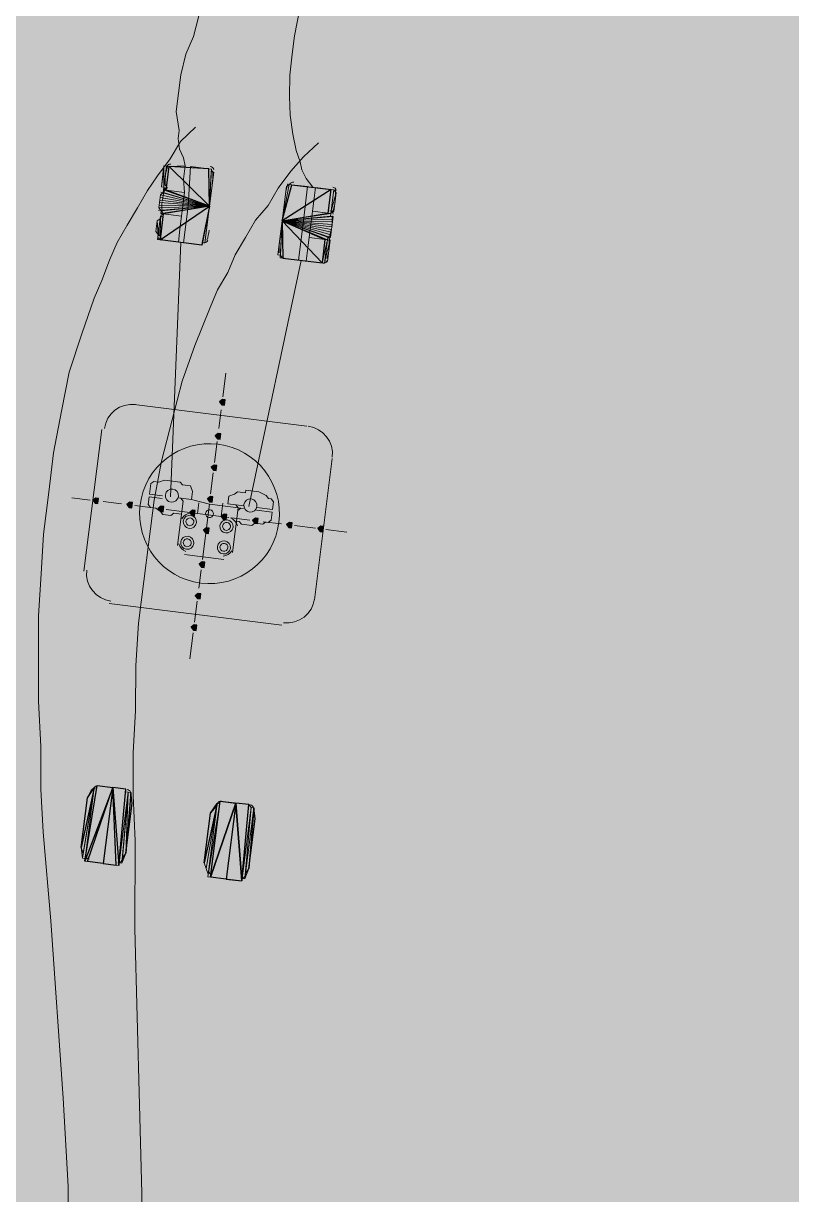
# Model space of a CAD drawing. Header units: metres. Extents: x -4 to 509425, y 7549 to 4732445.
# Drawn here: x 476033.142 to 476035.607, y 4719721.92 to 4719725.675 of the extents above; entities that cross this region are included whole.
import ezdxf

# ---------------------------------------------------------------- set-up
doc = ezdxf.new("R2010")
doc.units = ezdxf.units.M
doc.header["$LTSCALE"] = 0.01
doc.header["$MEASUREMENT"] = 0
doc.layers.get('0').update_dxf_attribs({"lineweight": 0})
doc.layers.add('_SUBESTACIÓN', color=1, linetype='Continuous')
doc.layers.add('SUBESTACION LA VID', color=253, linetype='Continuous')

# ---------------------------------------------------------------- blocks, each defined once
blk = doc.blocks.new('A$Cfff6051d')
at = {"layer": 'SUBESTACION LA VID', "transparency": 33554687}
h = blk.add_hatch(color=256, dxfattribs=at)
h.dxf.hatch_style = 2
h.paths.add_polyline_path([(476033.7879, 4719724.4596), (476033.7889, 4719724.468), (476033.7805, 4719724.4691), (476033.7711, 4719724.4617), (476033.7784, 4719724.4523), (476033.7868, 4719724.4512)])
h = blk.add_hatch(color=256, dxfattribs=at)
h.dxf.hatch_style = 2
h.paths.add_polyline_path([(476033.7742, 4719724.3504), (476033.7752, 4719724.3588), (476033.7668, 4719724.3598), (476033.7574, 4719724.3525), (476033.7647, 4719724.343), (476033.7731, 4719724.342)])
h = blk.add_hatch(color=256, dxfattribs=at)
h.dxf.hatch_style = 2
h.paths.add_polyline_path([(476033.7615, 4719724.2496), (476033.7626, 4719724.258), (476033.7542, 4719724.259), (476033.7447, 4719724.2517), (476033.7521, 4719724.2422), (476033.7605, 4719724.2412)])
h = blk.add_hatch(color=256, dxfattribs=at)
h.dxf.hatch_style = 2
h.paths.add_polyline_path([(476033.3814, 4719724.1437), (476033.3824, 4719724.1521), (476033.374, 4719724.1531), (476033.3646, 4719724.1458), (476033.3719, 4719724.1363), (476033.3803, 4719724.1353)])
h = blk.add_hatch(color=256, dxfattribs=at)
h.dxf.hatch_style = 2
h.paths.add_polyline_path([(476033.4906, 4719724.13), (476033.4916, 4719724.1384), (476033.4832, 4719724.1394), (476033.4738, 4719724.1321), (476033.4811, 4719724.1226), (476033.4895, 4719724.1216)])
h = blk.add_hatch(color=256, dxfattribs=at)
h.dxf.hatch_style = 2
h.paths.add_polyline_path([(476033.5914, 4719724.1173), (476033.5924, 4719724.1257), (476033.584, 4719724.1268), (476033.5746, 4719724.1194), (476033.5819, 4719724.11), (476033.5903, 4719724.1089)])
h = blk.add_hatch(color=256, dxfattribs=at)
h.dxf.hatch_style = 2
h.paths.add_polyline_path([(476033.7489, 4719724.1488), (476033.75, 4719724.1572), (476033.7416, 4719724.1582), (476033.7321, 4719724.1509), (476033.7394, 4719724.1414), (476033.7478, 4719724.1404)])
h = blk.add_hatch(color=256, dxfattribs=at)
h.dxf.hatch_style = 2
h.paths.add_polyline_path([(476033.6922, 4719724.1047), (476033.6932, 4719724.1131), (476033.6848, 4719724.1142), (476033.6754, 4719724.1068), (476033.6827, 4719724.0974), (476033.6911, 4719724.0963)])
h = blk.add_hatch(color=256, dxfattribs=at)
h.dxf.hatch_style = 2
h.paths.add_polyline_path([(476033.793, 4719724.0921), (476033.794, 4719724.1005), (476033.7856, 4719724.1015), (476033.7762, 4719724.0942), (476033.7835, 4719724.0847), (476033.7919, 4719724.0837)])
h = blk.add_hatch(color=256, dxfattribs=at)
h.dxf.hatch_style = 2
h.paths.add_polyline_path([(476033.8938, 4719724.0794), (476033.8948, 4719724.0878), (476033.8864, 4719724.0889), (476033.877, 4719724.0815), (476033.8843, 4719724.0721), (476033.8927, 4719724.071)])
h = blk.add_hatch(color=256, dxfattribs=at)
h.dxf.hatch_style = 2
h.paths.add_polyline_path([(476033.7363, 4719724.048), (476033.7373, 4719724.0564), (476033.7289, 4719724.0574), (476033.7195, 4719724.0501), (476033.7268, 4719724.0406), (476033.7352, 4719724.0396)])
h = blk.add_hatch(color=256, dxfattribs=at)
h.dxf.hatch_style = 2
h.paths.add_polyline_path([(476034.003, 4719724.0657), (476034.004, 4719724.0741), (476033.9956, 4719724.0752), (476033.9862, 4719724.0678), (476033.9935, 4719724.0584), (476034.0019, 4719724.0573)])
h = blk.add_hatch(color=256, dxfattribs=at)
h.dxf.hatch_style = 2
h.paths.add_polyline_path([(476034.1038, 4719724.0531), (476034.1049, 4719724.0615), (476034.0965, 4719724.0626), (476034.087, 4719724.0552), (476034.0943, 4719724.0458), (476034.1027, 4719724.0447)])
h = blk.add_hatch(color=256, dxfattribs=at)
h.dxf.hatch_style = 2
h.paths.add_polyline_path([(476033.7226, 4719723.9388), (476033.7236, 4719723.9472), (476033.7152, 4719723.9482), (476033.7058, 4719723.9409), (476033.7131, 4719723.9314), (476033.7215, 4719723.9304)])
h = blk.add_hatch(color=256, dxfattribs=at)
h.dxf.hatch_style = 2
h.paths.add_polyline_path([(476033.7099, 4719723.838), (476033.711, 4719723.8464), (476033.7026, 4719723.8474), (476033.6931, 4719723.8401), (476033.7005, 4719723.8306), (476033.7089, 4719723.8296)])
h = blk.add_hatch(color=256, dxfattribs=at)
h.dxf.hatch_style = 2
h.paths.add_polyline_path([(476033.6973, 4719723.7372), (476033.6984, 4719723.7456), (476033.69, 4719723.7466), (476033.6805, 4719723.7393), (476033.6878, 4719723.7298), (476033.6962, 4719723.7288)])
at = {"layer": 'SUBESTACION LA VID', "lineweight": 0}
for p, q in [((476033.5928, 4719725.2178), (476033.5928, 4719725.1496)), ((476033.6096, 4719725.2157), (476033.6002, 4719725.1401)), ((476033.5907, 4719725.201), (476033.5865, 4719725.1674)), ((476033.5897, 4719725.1926), (476033.5865, 4719725.1674)), ((476034.1294, 4719725.142), (476034.1199, 4719725.0664)), ((476034.1378, 4719725.141), (476034.1283, 4719725.0654)), ((476033.7387, 4719725.0886), (476033.5802, 4719725.117)), ((476033.7387, 4719725.0886), (476033.5802, 4719725.117)), ((476033.7387, 4719725.0886), (476033.5812, 4719725.1254)), ((476033.7387, 4719725.0886), (476033.5812, 4719725.1254)), ((476033.7387, 4719725.0886), (476033.5823, 4719725.1338)), ((476033.7387, 4719725.0886), (476033.5907, 4719725.1328)), ((476033.7387, 4719725.0886), (476033.5907, 4719725.1328)), ((476034.1451, 4719725.1315), (476034.1294, 4719725.0738)), ((476034.1451, 4719725.1315), (476034.1378, 4719725.0727)), ((476033.7387, 4719725.0886), (476033.5749, 4719725.075)), ((476033.7387, 4719725.0886), (476033.576, 4719725.0834)), ((476033.7387, 4719725.0886), (476033.576, 4719725.0834)), ((476033.7387, 4719725.0886), (476033.577, 4719725.0918)), ((476033.7387, 4719725.0886), (476033.5823, 4719725.0656)), ((476033.7387, 4719725.0886), (476033.5823, 4719725.0656)), ((476033.7387, 4719725.0886), (476033.5823, 4719725.0656)), ((476033.7387, 4719725.0886), (476033.5823, 4719725.0656)), ((476033.7387, 4719725.0886), (476033.5823, 4719725.0656)), ((476033.7387, 4719725.0886), (476033.5823, 4719725.0656)), ((476033.7387, 4719725.0886), (476033.5833, 4719725.074)), ((476033.5728, 4719724.99), (476033.5812, 4719725.0572)), ((476033.5728, 4719724.99), (476033.5812, 4719725.0572)), ((476033.5738, 4719724.9984), (476033.5802, 4719725.0488)), ((476033.9718, 4719725.0423), (476034.1273, 4719725.057)), ((476033.9718, 4719725.0423), (476034.1273, 4719725.057)), ((476033.9718, 4719725.0423), (476034.1357, 4719725.0559)), ((476033.9718, 4719725.0423), (476034.1357, 4719725.0559)), ((476033.9718, 4719725.0423), (476034.1346, 4719725.0475)), ((476033.9718, 4719725.0423), (476034.1346, 4719725.0475)), ((476033.9718, 4719725.0423), (476034.1336, 4719725.0391)), ((476033.9718, 4719725.0423), (476034.1325, 4719725.0307)), ((476034.1314, 4719725.0223), (476033.9718, 4719725.0423)), ((476033.9718, 4719725.0423), (476034.1188, 4719724.9898)), ((476033.9718, 4719725.0423), (476034.1188, 4719724.9898)), ((476033.9718, 4719725.0423), (476034.1188, 4719724.9898)), ((476033.9718, 4719725.0423), (476034.1272, 4719724.9887)), ((476033.9718, 4719725.0423), (476034.1283, 4719724.9971)), ((476033.9718, 4719725.0423), (476034.1283, 4719724.9971)), ((476033.9718, 4719725.0423), (476034.1293, 4719725.0055)), ((476033.9718, 4719725.0423), (476034.1293, 4719725.0055)), ((476033.9718, 4719725.0423), (476034.1304, 4719725.0139)), ((476034.1199, 4719724.9299), (476034.123, 4719724.9551)), ((476033.4283, 4719723.2248), (476033.3473, 4719722.9875)), ((476033.3684, 4719723.2238), (476033.3474, 4719723.1923)), ((476033.4283, 4719723.2248), (476033.4397, 4719722.9759)), ((476033.486, 4719723.2091), (476033.4902, 4719723.1744)), ((476033.8231, 4719723.1753), (476033.7422, 4719722.938)), ((476033.7633, 4719723.1743), (476033.7422, 4719723.1428)), ((476033.8231, 4719723.1753), (476033.843, 4719722.9254)), ((476033.8809, 4719723.1596), (476033.885, 4719723.1249))]:
    blk.add_line(p, q, dxfattribs=at)
at = {"layer": 'SUBESTACION LA VID', "lineweight": 15}
for p, q in [((476033.6134, 4719724.1572), (476033.6473, 4719724.9721)), ((476033.8654, 4719724.1256), (476034.0327, 4719724.9152)), ((476033.7816, 4719724.4775), (476033.7911, 4719724.5531)), ((476033.497, 4719724.4534), (476034.0514, 4719724.3839)), ((476033.7689, 4719724.3766), (476033.7763, 4719724.4355)), ((476033.393, 4719724.3726), (476033.3361, 4719723.919)), ((476033.7552, 4719724.2674), (476033.7637, 4719724.3346)), ((476034.1322, 4719724.2799), (476034.0754, 4719723.8263)), ((476033.7426, 4719724.1666), (476033.751, 4719724.2338)), ((476033.2974, 4719724.1542), (476033.3562, 4719724.1468)), ((476033.3982, 4719724.1416), (476033.457, 4719724.1342)), ((476033.499, 4719724.1289), (476033.5578, 4719724.1216)), ((476033.6806, 4719724.1488), (476033.6386, 4719724.1541)), ((476033.7384, 4719724.133), (476033.6806, 4719724.1488)), ((476033.7048, 4719724.1373), (476033.7006, 4719724.1037)), ((476033.73, 4719724.0658), (476033.7384, 4719724.133)), ((476033.7384, 4719724.133), (476033.8476, 4719724.1193)), ((476033.7814, 4719724.1362), (476033.7762, 4719724.0942)), ((476033.5998, 4719724.1163), (476033.667, 4719724.1079)), ((476033.6502, 4719724.11), (476033.8014, 4719724.091)), ((476033.7006, 4719724.1037), (476033.7678, 4719724.0952)), ((476033.7342, 4719724.0994), (476033.7163, 4719723.9566)), ((476033.8098, 4719724.09), (476033.8686, 4719724.0826)), ((476033.9106, 4719724.0773), (476033.9694, 4719724.07)), ((476034.0114, 4719724.0647), (476034.0786, 4719724.0563)), ((476034.1122, 4719724.052), (476034.1794, 4719724.0436)), ((476033.7173, 4719723.965), (476033.7247, 4719724.0238)), ((476033.6585, 4719723.9724), (476033.7845, 4719723.9566)), ((476033.7047, 4719723.8642), (476033.7121, 4719723.923)), ((476033.417, 4719723.815), (476033.9714, 4719723.7455)), ((476033.691, 4719723.755), (476033.6994, 4719723.8222)), ((476033.6763, 4719723.6374), (476033.6868, 4719723.7214)), ((476033.4703, 4719723.2196), (476033.3779, 4719723.2311)), ((476033.3977, 4719722.9812), (476033.4283, 4719723.2248)), ((476033.7727, 4719723.1816), (476033.8651, 4719723.1701)), ((476033.7926, 4719722.9317), (476033.8231, 4719723.1753)), ((476033.3473, 4719722.9875), (476033.4397, 4719722.9759)), ((476033.8346, 4719722.9265), (476033.7422, 4719722.938))]:
    blk.add_line(p, q, dxfattribs=at)
for points in [[(476033.8935, 4719726.187), (476033.8777, 4719726.1292), (476033.8609, 4719726.0631), (476033.8367, 4719726.0064), (476033.8115, 4719725.9413), (476033.7621, 4719725.8195), (476033.7043, 4719725.6987), (476033.6875, 4719725.6326), (476033.6633, 4719725.5759), (476033.6465, 4719725.5097), (476033.6391, 4719725.4509), (476033.6317, 4719725.3921), (476033.6412, 4719725.3312), (476033.638, 4719725.306), (476033.6422, 4719725.2714), (476033.6558, 4719725.2441), (476033.6611, 4719725.2178)], [(476034.0951, 4719726.1617), (476034.0877, 4719726.1029), (476034.0877, 4719726.0346), (476034.0709, 4719725.9685), (476034.0625, 4719725.9013), (476034.0372, 4719725.7679), (476034.012, 4719725.6346), (476034.0046, 4719725.5758), (476033.9962, 4719725.5086), (476033.9961, 4719725.4403), (476033.9972, 4719725.3805), (476034.0066, 4719725.3195), (476034.0171, 4719725.267), (476034.0297, 4719725.2313), (476034.0349, 4719725.2051), (476034.0486, 4719725.1778), (476034.0706, 4719725.1494)], [(476033.285, 4719721.8094), (476033.285, 4719721.9459), (476033.2694, 4719722.2294), (476033.2297, 4719722.7975), (476033.2056, 4719723.0821), (476033.1973, 4719723.2197), (476033.1973, 4719723.3562), (476033.19, 4719723.5021), (476033.1901, 4719723.6386), (476033.1901, 4719723.7752), (476033.1986, 4719723.9106), (476033.206, 4719724.0377), (476033.2228, 4719724.1721), (476033.2386, 4719724.2981), (476033.2639, 4719724.4314), (476033.2881, 4719724.5564), (476033.3291, 4719724.6792), (476033.369, 4719724.7937), (476033.3932, 4719724.8504), (476033.4184, 4719724.9155), (476033.4426, 4719724.9722), (476033.4751, 4719725.0278), (476033.5077, 4719725.0835), (476033.5403, 4719725.1391), (476033.5718, 4719725.1863), (476033.6128, 4719725.2409), (476033.6454, 4719725.2966), (476033.6937, 4719725.3417)], [(476033.5202, 4719721.7799), (476033.5213, 4719721.9248), (476033.514, 4719722.2073), (476033.4995, 4719722.7722), (476033.5007, 4719723.0536), (476033.4934, 4719723.1996), (476033.4934, 4719723.3361), (476033.5019, 4719723.4716), (476033.503, 4719723.6165), (476033.5114, 4719723.7519), (476033.5283, 4719723.8863), (476033.5441, 4719724.0124), (476033.5609, 4719724.1468), (476033.5851, 4719724.2717), (476033.6188, 4719724.404), (476033.6514, 4719724.5279), (476033.6913, 4719724.6424), (476033.7407, 4719724.7641), (476033.7649, 4719724.8208), (476033.7975, 4719724.8765), (476033.8216, 4719724.9332), (476033.8542, 4719724.9888), (476033.8868, 4719725.0445), (476033.9267, 4719725.0907), (476033.9593, 4719725.1463), (476034.0003, 4719725.2009), (476034.0402, 4719725.2471), (476034.0885, 4719725.2922)], [(476033.6096, 4719725.2157), (476033.7367, 4719725.2083), (476033.7451, 4719725.2073), (476033.744, 4719725.1989), (476033.7524, 4719725.1978), (476033.7514, 4719725.1894), (476033.7503, 4719725.181), (476033.7493, 4719725.1726), (476033.7482, 4719725.1642), (476033.7387, 4719725.0886), (476033.5781, 4719725.1002), (476033.5791, 4719725.1086), (476033.5802, 4719725.117), (476033.5812, 4719725.1254), (476033.5907, 4719725.1328), (476033.5918, 4719725.1412), (476033.6002, 4719725.1401), (476033.5918, 4719725.1412), (476033.5928, 4719725.1496), (476033.5844, 4719725.1506), (476033.5855, 4719725.159), (476033.5865, 4719725.1674), (476033.5876, 4719725.1758), (476033.5886, 4719725.1842), (476033.5897, 4719725.1926), (476033.5907, 4719725.201), (476033.5918, 4719725.2094), (476033.5928, 4719725.2178), (476033.6012, 4719725.2168), (476033.6096, 4719725.2157)], [(476033.6002, 4719725.1401), (476033.659, 4719725.1328), (476033.6558, 4719725.1758), (476033.6611, 4719725.2178), (476033.6096, 4719725.2157)], [(476033.7145, 4719724.9637), (476033.6557, 4719724.971), (476033.6705, 4719725.0886), (476033.6779, 4719725.2157), (476033.7367, 4719725.2083)], [(476033.5907, 4719725.0645), (476033.6495, 4719725.0571), (476033.6537, 4719725.0908), (476033.659, 4719725.1328), (476033.6002, 4719725.1401)], [(476033.7482, 4719725.1642), (476033.7387, 4719725.0886), (476033.7282, 4719725.0046)], [(476034.1294, 4719725.142), (476034.0034, 4719725.1578), (476033.995, 4719725.1589), (476033.9855, 4719725.1515), (476033.9845, 4719725.1431), (476033.9834, 4719725.1347), (476033.9824, 4719725.1263), (476033.9718, 4719725.0423), (476034.1314, 4719725.0223), (476034.1325, 4719725.0307), (476034.1336, 4719725.0391), (476034.1346, 4719725.0475), (476034.1357, 4719725.0559), (476034.1273, 4719725.057), (476034.1283, 4719725.0654), (476034.1199, 4719725.0664), (476034.1283, 4719725.0654), (476034.1294, 4719725.0738), (476034.1378, 4719725.0727), (476034.1388, 4719725.0811), (476034.1399, 4719725.0895), (476034.1409, 4719725.0979), (476034.142, 4719725.1063), (476034.143, 4719725.1147), (476034.1441, 4719725.1231), (476034.1451, 4719725.1315), (476034.1378, 4719725.141), (476034.1294, 4719725.142)], [(476034.0034, 4719725.1578), (476034.0538, 4719725.1515), (476034.039, 4719725.0339), (476034.0243, 4719724.9163), (476033.9739, 4719724.9226)], [(476034.1294, 4719725.142), (476034.079, 4719725.1484), (476034.0748, 4719725.1147), (476034.0695, 4719725.0727), (476034.1199, 4719725.0664)], [(476033.5801, 4719724.9805), (476033.7145, 4719724.9637), (476033.7156, 4719724.9721), (476033.724, 4719724.971), (476033.725, 4719724.9794), (476033.7261, 4719724.9878), (476033.7272, 4719724.9962), (476033.7282, 4719725.0046), (476033.7387, 4719725.0886), (476033.5781, 4719725.1002), (476033.577, 4719725.0918), (476033.576, 4719725.0834), (476033.5833, 4719725.074), (476033.5823, 4719725.0656), (476033.5907, 4719725.0645), (476033.5896, 4719725.0561), (476033.5812, 4719725.0572), (476033.5802, 4719725.0488), (476033.5707, 4719725.0414), (476033.5697, 4719725.033), (476033.5686, 4719725.0246), (476033.5676, 4719725.0162), (476033.5665, 4719725.0078), (476033.5738, 4719724.9984), (476033.5728, 4719724.99), (476033.5717, 4719724.9816), (476033.5801, 4719724.9805)], [(476033.9624, 4719724.9667), (476033.9718, 4719725.0423), (476033.9824, 4719725.1263)], [(476033.5801, 4719724.9805), (476033.6389, 4719724.9731), (476033.6442, 4719725.0151), (476033.6495, 4719725.0571), (476033.5907, 4719725.0645)], [(476034.1199, 4719725.0664), (476034.0695, 4719725.0727), (476034.0642, 4719725.0307), (476034.059, 4719724.9887), (476034.1094, 4719724.9824)], [(476034.0999, 4719724.9068), (476033.9739, 4719724.9226), (476033.9655, 4719724.9237), (476033.9665, 4719724.9321), (476033.9581, 4719724.9331), (476033.9592, 4719724.9415), (476033.9603, 4719724.9499), (476033.9613, 4719724.9583), (476033.9624, 4719724.9667), (476033.9718, 4719725.0423), (476034.1314, 4719725.0223), (476034.1304, 4719725.0139), (476034.1293, 4719725.0055), (476034.1283, 4719724.9971), (476034.1272, 4719724.9887), (476034.1188, 4719724.9898), (476034.1178, 4719724.9814), (476034.1094, 4719724.9824), (476034.1178, 4719724.9814), (476034.1262, 4719724.9803), (476034.1251, 4719724.9719), (476034.1241, 4719724.9635), (476034.123, 4719724.9551), (476034.122, 4719724.9467), (476034.1209, 4719724.9383), (476034.1199, 4719724.9299), (476034.1188, 4719724.9215), (476034.1178, 4719724.9131), (476034.1094, 4719724.9142), (476034.1083, 4719724.9058), (476034.0999, 4719724.9068)], [(476034.1094, 4719724.9824), (476034.059, 4719724.9887), (476034.0548, 4719724.9551), (476034.0495, 4719724.9131), (476034.0999, 4719724.9068)], [(476033.5882, 4719724.1604), (476033.5462, 4719724.1657), (476033.5505, 4719724.1993), (476033.5599, 4719724.2066), (476033.5767, 4719724.2045), (476033.5946, 4719724.2108), (476033.603, 4719724.2097), (476033.6282, 4719724.2066), (476033.6366, 4719724.2055), (476033.645, 4719724.2045), (476033.6523, 4719724.195), (476033.6607, 4719724.194), (476033.6775, 4719724.1919), (476033.6838, 4719724.174), (476033.6806, 4719724.1488), (476033.6386, 4719724.1541)], [(476033.8907, 4719724.1225), (476033.9411, 4719724.1162), (476033.9442, 4719724.1414), (476033.9369, 4719724.1508), (476033.9285, 4719724.1519), (476033.9211, 4719724.1613), (476033.897, 4719724.1729), (476033.8886, 4719724.1739), (476033.8634, 4719724.1771), (476033.855, 4719724.1782), (476033.8539, 4719724.1698), (476033.8371, 4719724.1719), (476033.8287, 4719724.1729), (476033.8193, 4719724.1656), (476033.8014, 4719724.1593), (476033.7982, 4719724.1341), (476033.8486, 4719724.1277)], [(476033.5872, 4719724.152), (476033.5452, 4719724.1573), (476033.542, 4719724.1321), (476033.5494, 4719724.1226), (476033.5662, 4719724.1205), (476033.5819, 4719724.11), (476033.5893, 4719724.1005), (476033.6145, 4719724.0974), (476033.6239, 4719724.1047), (476033.6323, 4719724.1037), (476033.6407, 4719724.1026), (476033.6491, 4719724.1016)], [(476033.647, 4719724.153), (476033.6544, 4719724.1436), (476033.6365, 4719724.0008)], [(476033.8234, 4719724.1309), (476033.8308, 4719724.1215), (476033.8129, 4719723.9787)], [(476033.8392, 4719724.1204), (476033.8297, 4719724.1131), (476033.8129, 4719723.9787)], [(476033.8896, 4719724.1141), (476033.94, 4719724.1078), (476033.9368, 4719724.0826), (476033.9274, 4719724.0752), (476033.919, 4719724.0763), (476033.9095, 4719724.0689), (476033.8843, 4719724.0721), (476033.8749, 4719724.0647), (476033.8497, 4719724.0679), (476033.8413, 4719724.0689), (476033.8339, 4719724.0784), (476033.8255, 4719724.0795)], [(476033.3977, 4719722.9812), (476033.3473, 4719722.9875), (476033.3389, 4719722.9886), (476033.34, 4719722.997), (476033.3316, 4719722.998), (476033.3337, 4719723.0148), (476033.3274, 4719723.0327), (476033.3474, 4719723.1923), (476033.359, 4719723.2164), (476033.3684, 4719723.2238), (476033.3768, 4719723.2227), (476033.3779, 4719723.2311), (476033.4283, 4719723.2248), (476033.3977, 4719722.9812)], [(476033.3977, 4719722.9812), (476033.4397, 4719722.9759), (476033.4481, 4719722.9749), (476033.4492, 4719722.9833), (476033.4576, 4719722.9822), (476033.4597, 4719722.999), (476033.4702, 4719723.0148), (476033.4902, 4719723.1744), (476033.485, 4719723.2007), (476033.486, 4719723.2091), (476033.4776, 4719723.2101), (476033.4692, 4719723.2112), (476033.4703, 4719723.2196), (476033.4283, 4719723.2248), (476033.3977, 4719722.9812)], [(476033.359, 4719723.2164), (476033.3474, 4719723.1923), (476033.3274, 4719723.0327), (476033.3316, 4719722.998)], [(476033.4576, 4719722.9822), (476033.4702, 4719723.0148), (476033.4902, 4719723.1744), (476033.485, 4719723.2007)], [(476033.7926, 4719722.9317), (476033.7422, 4719722.938), (476033.7338, 4719722.9391), (476033.7348, 4719722.9475), (476033.7285, 4719722.9653), (476033.7222, 4719722.9832), (476033.7422, 4719723.1428), (476033.7622, 4719723.1659), (476033.7633, 4719723.1743), (476033.7717, 4719723.1732), (476033.7727, 4719723.1816), (476033.8231, 4719723.1753), (476033.7926, 4719722.9317)], [(476033.7348, 4719722.9475), (476033.7222, 4719722.9832), (476033.7422, 4719723.1428), (476033.7622, 4719723.1659)], [(476033.7926, 4719722.9317), (476033.8346, 4719722.9265), (476033.843, 4719722.9254), (476033.844, 4719722.9338), (476033.8524, 4719722.9327), (476033.8545, 4719722.9495), (476033.865, 4719722.9653), (476033.885, 4719723.1249), (476033.8798, 4719723.1512), (476033.8809, 4719723.1596), (476033.8725, 4719723.1606), (476033.8651, 4719723.1701), (476033.8231, 4719723.1753), (476033.7926, 4719722.9317)], [(476033.8798, 4719723.1512), (476033.885, 4719723.1249), (476033.865, 4719722.9653), (476033.8524, 4719722.9327)]]:
    blk.add_lwpolyline(points, dxfattribs=at)
at = {"layer": 'SUBESTACION LA VID', "lineweight": 0}
for points in [[(476033.5928, 4719725.1496), (476033.5928, 4719725.2178), (476033.5844, 4719725.1506), (476033.5918, 4719725.2094)], [(476033.6012, 4719725.2168), (476033.5918, 4719725.1412), (476033.6012, 4719725.2168), (476033.5918, 4719725.1412), (476033.6012, 4719725.2168), (476033.5918, 4719725.1412), (476033.7387, 4719725.0886), (476033.5907, 4719725.1328)], [(476033.6012, 4719725.2168), (476033.5918, 4719725.1412), (476033.7387, 4719725.0886)], [(476033.6012, 4719725.2168), (476033.5918, 4719725.1412), (476033.6012, 4719725.2168), (476033.5918, 4719725.1412), (476033.6012, 4719725.2168)], [(476033.7387, 4719725.0886), (476033.5918, 4719725.1412), (476033.6012, 4719725.2168), (476033.5918, 4719725.1412), (476033.7387, 4719725.0886)], [(476033.6012, 4719725.2168), (476033.5918, 4719725.1412), (476033.6012, 4719725.2168)], [(476033.5928, 4719725.2178), (476033.5928, 4719725.1496), (476033.5928, 4719725.2178)], [(476033.5844, 4719725.1506), (476033.5918, 4719725.2094), (476033.5855, 4719725.159)], [(476033.5918, 4719725.2094), (476033.5855, 4719725.159), (476033.5907, 4719725.201)], [(476033.5907, 4719725.201), (476033.5855, 4719725.159), (476033.5907, 4719725.201), (476033.5855, 4719725.159)], [(476033.5907, 4719725.201), (476033.5865, 4719725.1674), (476033.5897, 4719725.1926)], [(476033.5865, 4719725.1674), (476033.5897, 4719725.1926), (476033.5876, 4719725.1758), (476033.5897, 4719725.1926), (476033.5876, 4719725.1758), (476033.5886, 4719725.1842), (476033.5876, 4719725.1758)], [(476033.7387, 4719725.0886), (476033.744, 4719725.1989), (476033.7387, 4719725.0886), (476033.744, 4719725.1989), (476033.7387, 4719725.0886), (476033.7451, 4719725.2073), (476033.7387, 4719725.0886), (476033.7367, 4719725.2083)], [(476033.7387, 4719725.0886), (476033.7514, 4719725.1894), (476033.7387, 4719725.0886), (476033.7524, 4719725.1978)], [(476033.7482, 4719725.1642), (476033.7387, 4719725.0886), (476033.7493, 4719725.1726), (476033.7387, 4719725.0886), (476033.7493, 4719725.1726), (476033.7387, 4719725.0886), (476033.7503, 4719725.181), (476033.7387, 4719725.0886), (476033.7503, 4719725.181)], [(476033.9718, 4719725.0423), (476033.995, 4719725.1589), (476033.9718, 4719725.0423), (476033.995, 4719725.1589), (476033.9718, 4719725.0423), (476033.995, 4719725.1589), (476033.9718, 4719725.0423)], [(476033.9718, 4719725.0423), (476033.9855, 4719725.1515), (476033.9718, 4719725.0423), (476033.9855, 4719725.1515)], [(476033.9718, 4719725.0423), (476033.9845, 4719725.1431), (476033.9718, 4719725.0423), (476033.9845, 4719725.1431)], [(476034.1378, 4719725.141), (476034.1283, 4719725.0654), (476033.9718, 4719725.0423)], [(476033.9718, 4719725.0423), (476034.1283, 4719725.0654), (476034.1378, 4719725.141), (476034.1283, 4719725.0654), (476034.1378, 4719725.141)], [(476033.9718, 4719725.0423), (476034.1283, 4719725.0654), (476034.1378, 4719725.141), (476034.1283, 4719725.0654), (476034.1378, 4719725.141), (476034.1283, 4719725.0654), (476033.9718, 4719725.0423)], [(476034.1378, 4719725.141), (476034.1283, 4719725.0654), (476034.1378, 4719725.141), (476034.1283, 4719725.0654), (476034.1378, 4719725.141)], [(476034.1283, 4719725.0654), (476034.1378, 4719725.141), (476034.1294, 4719725.0738), (476034.1378, 4719725.141)], [(476033.577, 4719725.0918), (476033.7387, 4719725.0886), (476033.5781, 4719725.1002), (476033.7387, 4719725.0886)], [(476033.5791, 4719725.1086), (476033.7387, 4719725.0886), (476033.5791, 4719725.1086), (476033.5781, 4719725.1002)], [(476033.9824, 4719725.1263), (476033.9834, 4719725.1347), (476033.9718, 4719725.0423), (476033.9834, 4719725.1347), (476033.9718, 4719725.0423), (476033.9834, 4719725.1347)], [(476034.1451, 4719725.1315), (476034.1378, 4719725.0727), (476034.1451, 4719725.1315)], [(476034.1378, 4719725.0727), (476034.1451, 4719725.1315), (476034.1388, 4719725.0811), (476034.1441, 4719725.1231)], [(476034.1441, 4719725.1231), (476034.1388, 4719725.0811), (476034.1441, 4719725.1231), (476034.1388, 4719725.0811)], [(476034.1388, 4719725.0811), (476034.1441, 4719725.1231), (476034.1399, 4719725.0895), (476034.143, 4719725.1147), (476034.1399, 4719725.0895), (476034.143, 4719725.1147)], [(476034.143, 4719725.1147), (476034.1399, 4719725.0895), (476034.142, 4719725.1063), (476034.1409, 4719725.0979)], [(476034.142, 4719725.1063), (476034.1409, 4719725.0979), (476034.142, 4719725.1063), (476034.1409, 4719725.0979)], [(476033.7387, 4719725.0886), (476033.5907, 4719725.0645), (476033.5801, 4719724.9805), (476033.5896, 4719725.0561), (476033.5801, 4719724.9805), (476033.5812, 4719725.0572)], [(476033.5801, 4719724.9805), (476033.5907, 4719725.0645), (476033.5801, 4719724.9805)], [(476033.7387, 4719725.0886), (476033.7145, 4719724.9637), (476033.7387, 4719725.0886)], [(476033.7387, 4719725.0886), (476033.7261, 4719724.9878), (476033.7387, 4719725.0886), (476033.7261, 4719724.9878), (476033.7387, 4719725.0886), (476033.725, 4719724.9794), (476033.7387, 4719725.0886), (476033.724, 4719724.971), (476033.7387, 4719725.0886), (476033.724, 4719724.971), (476033.7387, 4719725.0886), (476033.7156, 4719724.9721)], [(476033.7387, 4719725.0886), (476033.7272, 4719724.9962), (476033.7387, 4719725.0886), (476033.7272, 4719724.9962)], [(476033.5665, 4719725.0078), (476033.5707, 4719725.0414), (476033.5665, 4719725.0078), (476033.5697, 4719725.033)], [(476033.5676, 4719725.0162), (476033.5697, 4719725.033), (476033.5676, 4719725.0162), (476033.5697, 4719725.033)], [(476033.5697, 4719725.033), (476033.5676, 4719725.0162), (476033.5686, 4719725.0246)], [(476033.5802, 4719725.0488), (476033.5738, 4719724.9984), (476033.5707, 4719725.0414), (476033.5738, 4719724.9984)], [(476033.5738, 4719724.9984), (476033.5707, 4719725.0414), (476033.5738, 4719724.9984)], [(476033.5801, 4719724.9805), (476033.5812, 4719725.0572), (476033.5717, 4719724.9816), (476033.5812, 4719725.0572)], [(476033.5717, 4719724.9816), (476033.5812, 4719725.0572), (476033.5717, 4719724.9816), (476033.5812, 4719725.0572), (476033.5717, 4719724.9816)], [(476033.5728, 4719724.99), (476033.5812, 4719725.0572), (476033.5728, 4719724.99), (476033.5812, 4719725.0572), (476033.5728, 4719724.99)], [(476033.5728, 4719724.99), (476033.5802, 4719725.0488), (476033.5728, 4719724.99)], [(476033.5728, 4719724.99), (476033.5802, 4719725.0488), (476033.5728, 4719724.99)], [(476033.9718, 4719725.0423), (476033.9581, 4719724.9331), (476033.9718, 4719725.0423), (476033.9665, 4719724.9321)], [(476033.9718, 4719725.0423), (476033.9592, 4719724.9415), (476033.9718, 4719725.0423), (476033.9592, 4719724.9415)], [(476033.9718, 4719725.0423), (476033.9613, 4719724.9583), (476033.9718, 4719725.0423), (476033.9613, 4719724.9583), (476033.9718, 4719725.0423), (476033.9603, 4719724.9499), (476033.9718, 4719725.0423), (476033.9603, 4719724.9499)], [(476033.9718, 4719725.0423), (476033.9655, 4719724.9237), (476033.9718, 4719725.0423), (476033.9655, 4719724.9237), (476033.9718, 4719725.0423), (476033.9655, 4719724.9237)], [(476034.1325, 4719725.0307), (476033.9718, 4719725.0423), (476034.1325, 4719725.0307)], [(476033.9718, 4719725.0423), (476034.1178, 4719724.9814), (476034.1083, 4719724.9058), (476034.1178, 4719724.9814), (476034.1083, 4719724.9058), (476034.1178, 4719724.9814)], [(476033.9718, 4719725.0423), (476034.1188, 4719724.9898), (476033.9718, 4719725.0423)], [(476034.1304, 4719725.0139), (476033.9718, 4719725.0423), (476034.1314, 4719725.0223), (476034.1304, 4719725.0139)], [(476033.7282, 4719725.0046), (476033.7272, 4719724.9962), (476033.7282, 4719725.0046)], [(476034.0999, 4719724.9068), (476034.1178, 4719724.9814), (476034.0999, 4719724.9068)], [(476034.1083, 4719724.9058), (476034.1178, 4719724.9814), (476034.1083, 4719724.9058)], [(476034.1083, 4719724.9058), (476034.1178, 4719724.9814), (476034.1083, 4719724.9058), (476034.1178, 4719724.9814), (476034.1083, 4719724.9058), (476034.1178, 4719724.9814)], [(476034.1094, 4719724.9142), (476034.1178, 4719724.9814), (476034.1094, 4719724.9142), (476034.1178, 4719724.9814)], [(476034.1178, 4719724.9814), (476034.1094, 4719724.9142), (476034.1262, 4719724.9803)], [(476034.1262, 4719724.9803), (476034.1178, 4719724.9131), (476034.1251, 4719724.9719), (476034.1178, 4719724.9131)], [(476034.1178, 4719724.9131), (476034.1251, 4719724.9719), (476034.1178, 4719724.9131)], [(476034.1178, 4719724.9131), (476034.1241, 4719724.9635), (476034.1188, 4719724.9215)], [(476034.1188, 4719724.9215), (476034.1241, 4719724.9635), (476034.1188, 4719724.9215), (476034.1241, 4719724.9635), (476034.1188, 4719724.9215)], [(476034.1188, 4719724.9215), (476034.1241, 4719724.9635), (476034.1199, 4719724.9299)], [(476034.1199, 4719724.9299), (476034.123, 4719724.9551), (476034.1199, 4719724.9299)], [(476034.123, 4719724.9551), (476034.1209, 4719724.9383), (476034.122, 4719724.9467), (476034.1209, 4719724.9383), (476034.122, 4719724.9467)], [(476033.3768, 4719723.2227), (476033.34, 4719722.997), (476033.3684, 4719723.2238), (476033.34, 4719722.997), (476033.3684, 4719723.2238), (476033.34, 4719722.997), (476033.3684, 4719723.2238), (476033.34, 4719722.997), (476033.3684, 4719723.2238), (476033.3316, 4719722.998), (476033.3684, 4719723.2238), (476033.3337, 4719723.0148), (476033.3684, 4719723.2238), (476033.3274, 4719723.0327)], [(476033.3779, 4719723.2311), (476033.3389, 4719722.9886), (476033.3779, 4719723.2311), (476033.3389, 4719722.9886), (476033.3768, 4719723.2227), (476033.3389, 4719722.9886)], [(476033.4703, 4719723.2196), (476033.4481, 4719722.9749), (476033.4703, 4719723.2196), (476033.4481, 4719722.9749), (476033.4692, 4719723.2112), (476033.4481, 4719722.9749)], [(476033.4776, 4719723.2101), (476033.4492, 4719722.9833), (476033.4776, 4719723.2101), (476033.4492, 4719722.9833), (476033.4776, 4719723.2101), (476033.4492, 4719722.9833), (476033.4776, 4719723.2101), (476033.4576, 4719722.9822), (476033.4776, 4719723.2101), (476033.4576, 4719722.9822), (476033.4776, 4719723.2101), (476033.4597, 4719722.999), (476033.4776, 4719723.2101), (476033.4702, 4719723.0148)], [(476033.7717, 4719723.1732), (476033.7338, 4719722.9391), (476033.7717, 4719723.1732), (476033.7348, 4719722.9475), (476033.7717, 4719723.1732), (476033.7348, 4719722.9475), (476033.7633, 4719723.1743), (476033.7348, 4719722.9475), (476033.7633, 4719723.1743), (476033.7348, 4719722.9475), (476033.7633, 4719723.1743), (476033.7348, 4719722.9475), (476033.7633, 4719723.1743), (476033.7285, 4719722.9653), (476033.7633, 4719723.1743), (476033.7222, 4719722.9832)], [(476033.7422, 4719722.938), (476033.7727, 4719723.1816), (476033.7338, 4719722.9391), (476033.7727, 4719723.1816)], [(476033.8651, 4719723.1701), (476033.843, 4719722.9254), (476033.8651, 4719723.1701), (476033.843, 4719722.9254), (476033.8725, 4719723.1606), (476033.843, 4719722.9254)], [(476033.8725, 4719723.1606), (476033.844, 4719722.9338), (476033.8725, 4719723.1606), (476033.844, 4719722.9338)], [(476033.8725, 4719723.1606), (476033.8524, 4719722.9327), (476033.8725, 4719723.1606), (476033.8524, 4719722.9327), (476033.8725, 4719723.1606), (476033.8524, 4719722.9327), (476033.8725, 4719723.1606)], [(476033.8524, 4719722.9327), (476033.8809, 4719723.1596), (476033.8545, 4719722.9495), (476033.8809, 4719723.1596), (476033.865, 4719722.9653)], [(476033.3977, 4719722.9812), (476033.3473, 4719722.9875), (476033.3977, 4719722.9812)], [(476033.3977, 4719722.9812), (476033.4397, 4719722.9759), (476033.3977, 4719722.9812)], [(476033.7926, 4719722.9317), (476033.7422, 4719722.938), (476033.7926, 4719722.9317)], [(476033.8346, 4719722.9265), (476033.7926, 4719722.9317), (476033.843, 4719722.9254)]]:
    blk.add_lwpolyline(points, dxfattribs=at)
at = {"layer": 'SUBESTACION LA VID'}
for points in [[(476033.7879, 4719724.4596), (476033.7889, 4719724.468), (476033.7805, 4719724.4691), (476033.7711, 4719724.4617), (476033.7784, 4719724.4523), (476033.7868, 4719724.4512)], [(476033.7742, 4719724.3504), (476033.7752, 4719724.3588), (476033.7668, 4719724.3598), (476033.7574, 4719724.3525), (476033.7647, 4719724.343), (476033.7731, 4719724.342)], [(476033.7615, 4719724.2496), (476033.7626, 4719724.258), (476033.7542, 4719724.259), (476033.7447, 4719724.2517), (476033.7521, 4719724.2422), (476033.7605, 4719724.2412)], [(476033.3814, 4719724.1437), (476033.3824, 4719724.1521), (476033.374, 4719724.1531), (476033.3646, 4719724.1458), (476033.3719, 4719724.1363), (476033.3803, 4719724.1353)], [(476033.4906, 4719724.13), (476033.4916, 4719724.1384), (476033.4832, 4719724.1394), (476033.4738, 4719724.1321), (476033.4811, 4719724.1226), (476033.4895, 4719724.1216)], [(476033.5914, 4719724.1173), (476033.5924, 4719724.1257), (476033.584, 4719724.1268), (476033.5746, 4719724.1194), (476033.5819, 4719724.11), (476033.5903, 4719724.1089)], [(476033.7489, 4719724.1488), (476033.75, 4719724.1572), (476033.7416, 4719724.1582), (476033.7321, 4719724.1509), (476033.7394, 4719724.1414), (476033.7478, 4719724.1404)], [(476033.6922, 4719724.1047), (476033.6932, 4719724.1131), (476033.6848, 4719724.1142), (476033.6754, 4719724.1068), (476033.6827, 4719724.0974), (476033.6911, 4719724.0963)], [(476033.793, 4719724.0921), (476033.794, 4719724.1005), (476033.7856, 4719724.1015), (476033.7762, 4719724.0942), (476033.7835, 4719724.0847), (476033.7919, 4719724.0837)], [(476033.8938, 4719724.0794), (476033.8948, 4719724.0878), (476033.8864, 4719724.0889), (476033.877, 4719724.0815), (476033.8843, 4719724.0721), (476033.8927, 4719724.071)], [(476033.7363, 4719724.048), (476033.7373, 4719724.0564), (476033.7289, 4719724.0574), (476033.7195, 4719724.0501), (476033.7268, 4719724.0406), (476033.7352, 4719724.0396)], [(476034.003, 4719724.0657), (476034.004, 4719724.0741), (476033.9956, 4719724.0752), (476033.9862, 4719724.0678), (476033.9935, 4719724.0584), (476034.0019, 4719724.0573)], [(476034.1038, 4719724.0531), (476034.1049, 4719724.0615), (476034.0965, 4719724.0626), (476034.087, 4719724.0552), (476034.0943, 4719724.0458), (476034.1027, 4719724.0447)], [(476033.7226, 4719723.9388), (476033.7236, 4719723.9472), (476033.7152, 4719723.9482), (476033.7058, 4719723.9409), (476033.7131, 4719723.9314), (476033.7215, 4719723.9304)], [(476033.7099, 4719723.838), (476033.711, 4719723.8464), (476033.7026, 4719723.8474), (476033.6931, 4719723.8401), (476033.7005, 4719723.8306), (476033.7089, 4719723.8296)], [(476033.6973, 4719723.7372), (476033.6984, 4719723.7456), (476033.69, 4719723.7466), (476033.6805, 4719723.7393), (476033.6878, 4719723.7298), (476033.6962, 4719723.7288)], [(476033.3474, 4719723.1923), (476033.3684, 4719723.2238), (476033.3274, 4719723.0327)], [(476033.4283, 4719723.2248), (476033.3389, 4719722.9886), (476033.3779, 4719723.2311)], [(476033.3977, 4719722.9812), (476033.3473, 4719722.9875), (476033.4283, 4719723.2248)], [(476033.3977, 4719722.9812), (476033.4397, 4719722.9759), (476033.4283, 4719723.2248)], [(476033.4283, 4719723.2248), (476033.4481, 4719722.9749), (476033.4703, 4719723.2196)], [(476033.4902, 4719723.1744), (476033.486, 4719723.2091), (476033.4702, 4719723.0148)], [(476033.7422, 4719723.1428), (476033.7633, 4719723.1743), (476033.7222, 4719722.9832)], [(476033.8231, 4719723.1753), (476033.7422, 4719722.938), (476033.7727, 4719723.1816)], [(476033.7926, 4719722.9317), (476033.7422, 4719722.938), (476033.8231, 4719723.1753)], [(476033.7926, 4719722.9317), (476033.843, 4719722.9254), (476033.8231, 4719723.1753)], [(476033.8231, 4719723.1753), (476033.843, 4719722.9254), (476033.8651, 4719723.1701)], [(476033.885, 4719723.1249), (476033.8809, 4719723.1596), (476033.865, 4719722.9653)]]:
    blk.add_lwpolyline(points, close=True, dxfattribs=at)
at = {"layer": 'SUBESTACION LA VID', "lineweight": 0}
for points in [[(476033.7879, 4719724.4596), (476033.7889, 4719724.468), (476033.7805, 4719724.4691), (476033.7711, 4719724.4617), (476033.7784, 4719724.4523), (476033.7868, 4719724.4512)], [(476033.7742, 4719724.3504), (476033.7752, 4719724.3588), (476033.7668, 4719724.3598), (476033.7574, 4719724.3525), (476033.7647, 4719724.343), (476033.7731, 4719724.342)], [(476033.7615, 4719724.2496), (476033.7626, 4719724.258), (476033.7542, 4719724.259), (476033.7447, 4719724.2517), (476033.7521, 4719724.2422), (476033.7605, 4719724.2412)], [(476033.3814, 4719724.1437), (476033.3824, 4719724.1521), (476033.374, 4719724.1531), (476033.3646, 4719724.1458), (476033.3719, 4719724.1363), (476033.3803, 4719724.1353)], [(476033.4906, 4719724.13), (476033.4916, 4719724.1384), (476033.4832, 4719724.1394), (476033.4738, 4719724.1321), (476033.4811, 4719724.1226), (476033.4895, 4719724.1216)], [(476033.5914, 4719724.1173), (476033.5924, 4719724.1257), (476033.584, 4719724.1268), (476033.5746, 4719724.1194), (476033.5819, 4719724.11), (476033.5903, 4719724.1089)], [(476033.7489, 4719724.1488), (476033.75, 4719724.1572), (476033.7416, 4719724.1582), (476033.7321, 4719724.1509), (476033.7394, 4719724.1414), (476033.7478, 4719724.1404)], [(476033.6922, 4719724.1047), (476033.6932, 4719724.1131), (476033.6848, 4719724.1142), (476033.6754, 4719724.1068), (476033.6827, 4719724.0974), (476033.6911, 4719724.0963)], [(476033.793, 4719724.0921), (476033.794, 4719724.1005), (476033.7856, 4719724.1015), (476033.7762, 4719724.0942), (476033.7835, 4719724.0847), (476033.7919, 4719724.0837)], [(476033.8938, 4719724.0794), (476033.8948, 4719724.0878), (476033.8864, 4719724.0889), (476033.877, 4719724.0815), (476033.8843, 4719724.0721), (476033.8927, 4719724.071)], [(476033.7363, 4719724.048), (476033.7373, 4719724.0564), (476033.7289, 4719724.0574), (476033.7195, 4719724.0501), (476033.7268, 4719724.0406), (476033.7352, 4719724.0396)], [(476034.003, 4719724.0657), (476034.004, 4719724.0741), (476033.9956, 4719724.0752), (476033.9862, 4719724.0678), (476033.9935, 4719724.0584), (476034.0019, 4719724.0573)], [(476034.1038, 4719724.0531), (476034.1049, 4719724.0615), (476034.0965, 4719724.0626), (476034.087, 4719724.0552), (476034.0943, 4719724.0458), (476034.1027, 4719724.0447)], [(476033.7226, 4719723.9388), (476033.7236, 4719723.9472), (476033.7152, 4719723.9482), (476033.7058, 4719723.9409), (476033.7131, 4719723.9314), (476033.7215, 4719723.9304)], [(476033.7099, 4719723.838), (476033.711, 4719723.8464), (476033.7026, 4719723.8474), (476033.6931, 4719723.8401), (476033.7005, 4719723.8306), (476033.7089, 4719723.8296)], [(476033.6973, 4719723.7372), (476033.6984, 4719723.7456), (476033.69, 4719723.7466), (476033.6805, 4719723.7393), (476033.6878, 4719723.7298), (476033.6962, 4719723.7288)], [(476033.3474, 4719723.1923), (476033.3684, 4719723.2238), (476033.3274, 4719723.0327)], [(476033.4283, 4719723.2248), (476033.3389, 4719722.9886), (476033.3779, 4719723.2311)], [(476033.3977, 4719722.9812), (476033.3473, 4719722.9875), (476033.4283, 4719723.2248)], [(476033.3977, 4719722.9812), (476033.4397, 4719722.9759), (476033.4283, 4719723.2248)], [(476033.4283, 4719723.2248), (476033.4481, 4719722.9749), (476033.4703, 4719723.2196)], [(476033.4902, 4719723.1744), (476033.486, 4719723.2091), (476033.4702, 4719723.0148)], [(476033.7422, 4719723.1428), (476033.7633, 4719723.1743), (476033.7222, 4719722.9832)], [(476033.8231, 4719723.1753), (476033.7422, 4719722.938), (476033.7727, 4719723.1816)], [(476033.7926, 4719722.9317), (476033.7422, 4719722.938), (476033.8231, 4719723.1753)], [(476033.7926, 4719722.9317), (476033.843, 4719722.9254), (476033.8231, 4719723.1753)], [(476033.8231, 4719723.1753), (476033.843, 4719722.9254), (476033.8651, 4719723.1701)], [(476033.885, 4719723.1249), (476033.8809, 4719723.1596), (476033.865, 4719722.9653)]]:
    blk.add_lwpolyline(points, close=True, dxfattribs=at)
at = {"layer": 'SUBESTACION LA VID', "lineweight": 15}
for points in [[(476033.6042, 4719725.2153), (476033.6005, 4719725.205), (476033.5981, 4719725.1942), (476033.5971, 4719725.1832)], [(476033.615, 4719725.2236), (476033.6093, 4719725.2244), (476033.6038, 4719725.2212), (476033.6016, 4719725.2159)], [(476033.7528, 4719725.2059), (476033.7518, 4719725.2116), (476033.7471, 4719725.2158), (476033.7413, 4719725.2163)], [(476033.5975, 4719725.1867), (476033.5961, 4719725.1758), (476033.5962, 4719725.1647), (476033.5977, 4719725.1538)], [(476033.7488, 4719725.1691), (476033.7501, 4719725.18), (476033.7501, 4719725.1911), (476033.7486, 4719725.202)], [(476033.5947, 4719725.1397), (476033.591, 4719725.1294), (476033.5886, 4719725.1186), (476033.5876, 4719725.1076)], [(476033.6055, 4719725.148), (476033.5998, 4719725.1487), (476033.5943, 4719725.1456), (476033.5921, 4719725.1403)], [(476033.5934, 4719725.1499), (476033.5945, 4719725.1443), (476033.5992, 4719725.14), (476033.6049, 4719725.1395)], [(476033.9904, 4719725.1607), (476033.9865, 4719725.1504), (476033.9839, 4719725.1397), (476033.9827, 4719725.1287)], [(476034.009, 4719725.1657), (476034.0033, 4719725.1665), (476033.9977, 4719725.1635), (476033.9954, 4719725.1582)], [(476034.1456, 4719725.1394), (476034.1447, 4719725.145), (476034.14, 4719725.1494), (476034.1343, 4719725.1499)], [(476034.1423, 4719725.1089), (476034.1438, 4719725.1198), (476034.1439, 4719725.1308), (476034.1427, 4719725.1418)], [(476033.5869, 4719725.1027), (476033.5856, 4719725.0918), (476033.5857, 4719725.0807), (476033.5871, 4719725.0698)], [(476034.134, 4719725.072), (476034.1379, 4719725.0823), (476034.1405, 4719725.093), (476034.1417, 4719725.1039)], [(476033.595, 4719725.064), (476033.5893, 4719725.0647), (476033.5838, 4719725.0616), (476033.5816, 4719725.0563)], [(476033.584, 4719725.0743), (476033.585, 4719725.0687), (476033.5897, 4719725.0644), (476033.5954, 4719725.0639)], [(476034.1238, 4719725.0659), (476034.1295, 4719725.0651), (476034.135, 4719725.0682), (476034.1373, 4719725.0734)], [(476034.1361, 4719725.0638), (476034.1352, 4719725.0694), (476034.1306, 4719725.0738), (476034.1248, 4719725.0743)], [(476033.5774, 4719725.0271), (476033.5761, 4719725.0162), (476033.5762, 4719725.0051), (476033.5776, 4719724.9942)], [(476033.5842, 4719725.0557), (476033.5805, 4719725.0454), (476033.5781, 4719725.0346), (476033.5771, 4719725.0236)], [(476034.1245, 4719724.9964), (476034.1284, 4719725.0067), (476034.131, 4719725.0174), (476034.1322, 4719725.0283)], [(476034.1318, 4719725.0249), (476034.1333, 4719725.0358), (476034.1334, 4719725.0468), (476034.1321, 4719725.0578)], [(476033.5734, 4719724.9903), (476033.5745, 4719724.9847), (476033.5792, 4719724.9804), (476033.5849, 4719724.9799)], [(476033.7305, 4719724.9798), (476033.7342, 4719724.9902), (476033.7366, 4719725.001), (476033.7376, 4719725.0119)], [(476034.1143, 4719724.9903), (476034.12, 4719724.9895), (476034.1256, 4719724.9926), (476034.1279, 4719724.9978)], [(476034.1256, 4719724.9798), (476034.1247, 4719724.9854), (476034.12, 4719724.9898), (476034.1143, 4719724.9903)], [(476033.7197, 4719724.9716), (476033.7254, 4719724.9708), (476033.7309, 4719724.974), (476033.7331, 4719724.9793)], [(476033.9631, 4719724.9726), (476033.9616, 4719724.9617), (476033.9615, 4719724.9506), (476033.9627, 4719724.9397)], [(476034.115, 4719724.9208), (476034.1189, 4719724.9311), (476034.1215, 4719724.9418), (476034.1227, 4719724.9527)], [(476034.1223, 4719724.9493), (476034.1238, 4719724.9602), (476034.1239, 4719724.9712), (476034.1227, 4719724.9822)], [(476033.9672, 4719724.9326), (476033.9681, 4719724.9269), (476033.9727, 4719724.9226), (476033.9785, 4719724.9221)], [(476034.1038, 4719724.9063), (476034.1095, 4719724.9055), (476034.115, 4719724.9086), (476034.1173, 4719724.9138)], [(476033.5012, 4719724.4529), (476033.4525, 4719724.459), (476033.408, 4719724.4244), (476033.4019, 4719724.3757)], [(476034.1328, 4719724.2841), (476034.1389, 4719724.3328), (476034.1043, 4719724.3773), (476034.0556, 4719724.3834)], [(476033.6785, 4719724.1052), (476033.6668, 4719724.1038), (476033.6564, 4719724.0969), (476033.6504, 4719724.0867)], [(476033.829, 4719724.0643), (476033.8257, 4719724.0757), (476033.8174, 4719724.0849), (476033.8064, 4719724.0892)], [(476033.6403, 4719724.0064), (476033.6436, 4719723.9951), (476033.652, 4719723.9859), (476033.663, 4719723.9816)], [(476033.7829, 4719723.9666), (476033.7941, 4719723.9682), (476033.804, 4719723.9746), (476033.81, 4719723.9842)], [(476033.3451, 4719723.9221), (476033.3389, 4719723.8734), (476033.3735, 4719723.829), (476033.4222, 4719723.8229)], [(476033.9766, 4719723.7533), (476034.0253, 4719723.7472), (476034.0698, 4719723.7818), (476034.0759, 4719723.8305)], [(476033.3821, 4719723.2306), (476033.3767, 4719723.2313), (476033.3715, 4719723.2285), (476033.3691, 4719723.2236)], [(476033.4853, 4719723.2092), (476033.4841, 4719723.2144), (476033.4798, 4719723.2184), (476033.4745, 4719723.219)], [(476033.7769, 4719723.1811), (476033.7716, 4719723.1818), (476033.7664, 4719723.179), (476033.764, 4719723.1743)], [(476033.8801, 4719723.1595), (476033.879, 4719723.1648), (476033.8747, 4719723.1689), (476033.8693, 4719723.1695)], [(476033.3417, 4719723.0054), (476033.3428, 4719723.0001), (476033.3472, 4719722.9961), (476033.3526, 4719722.9954)], [(476033.445, 4719722.9838), (476033.4503, 4719722.9832), (476033.4555, 4719722.9859), (476033.4579, 4719722.9907)], [(476033.7366, 4719722.9557), (476033.7378, 4719722.9505), (476033.7421, 4719722.9466), (476033.7474, 4719722.9459)], [(476033.8398, 4719722.9343), (476033.8452, 4719722.9337), (476033.8504, 4719722.9365), (476033.8528, 4719722.9413)]]:
    blk.add_open_spline(points, degree=3, dxfattribs=at)
at = {"layer": 'SUBESTACION LA VID'}
for points in [[(476033.7387, 4719725.0886), (476033.7387, 4719725.0886), (476033.6096, 4719725.2157), (476033.6096, 4719725.2157), (476033.6096, 4719725.2157), (476033.6002, 4719725.1401), (476033.6002, 4719725.1401), (476033.6002, 4719725.1401), (476033.7387, 4719725.0886), (476033.7387, 4719725.0886)], [(476033.7367, 4719725.2083), (476033.7367, 4719725.2083), (476033.7387, 4719725.0886), (476033.7387, 4719725.0886), (476033.7387, 4719725.0886), (476033.6096, 4719725.2157), (476033.6096, 4719725.2157), (476033.6096, 4719725.2157), (476033.7367, 4719725.2083), (476033.7367, 4719725.2083)], [(476034.0034, 4719725.1578), (476034.0034, 4719725.1578), (476033.9718, 4719725.0423), (476033.9718, 4719725.0423), (476033.9718, 4719725.0423), (476034.1294, 4719725.142), (476034.1294, 4719725.142), (476034.1294, 4719725.142), (476034.0034, 4719725.1578), (476034.0034, 4719725.1578)], [(476033.9718, 4719725.0423), (476033.9718, 4719725.0423), (476034.1294, 4719725.142), (476034.1294, 4719725.142), (476034.1294, 4719725.142), (476034.1199, 4719725.0664), (476034.1199, 4719725.0664), (476034.1199, 4719725.0664), (476033.9718, 4719725.0423), (476033.9718, 4719725.0423)], [(476033.7145, 4719724.9637), (476033.7145, 4719724.9637), (476033.7387, 4719725.0886), (476033.7387, 4719725.0886), (476033.7387, 4719725.0886), (476033.5801, 4719724.9805), (476033.5801, 4719724.9805), (476033.5801, 4719724.9805), (476033.7145, 4719724.9637), (476033.7145, 4719724.9637)], [(476033.7387, 4719725.0886), (476033.7387, 4719725.0886), (476033.5801, 4719724.9805), (476033.5801, 4719724.9805), (476033.5801, 4719724.9805), (476033.5907, 4719725.0645), (476033.5907, 4719725.0645), (476033.5907, 4719725.0645), (476033.7387, 4719725.0886), (476033.7387, 4719725.0886)], [(476033.9739, 4719724.9226), (476033.9739, 4719724.9226), (476033.9718, 4719725.0423), (476033.9718, 4719725.0423), (476033.9718, 4719725.0423), (476034.0999, 4719724.9068), (476034.0999, 4719724.9068), (476034.0999, 4719724.9068), (476033.9739, 4719724.9226), (476033.9739, 4719724.9226)], [(476033.9718, 4719725.0423), (476033.9718, 4719725.0423), (476034.0999, 4719724.9068), (476034.0999, 4719724.9068), (476034.0999, 4719724.9068), (476034.1094, 4719724.9824), (476034.1094, 4719724.9824), (476034.1094, 4719724.9824), (476033.9718, 4719725.0423), (476033.9718, 4719725.0423)]]:
    blk.add_open_spline(points, degree=3, knots=[0, 0, 0, 0, 1, 1, 1, 2, 2, 2, 3, 3, 3, 3], dxfattribs=at)
at = {"layer": 'SUBESTACION LA VID', "lineweight": 0}
for points in [[(476033.7387, 4719725.0886), (476033.7387, 4719725.0886), (476033.6096, 4719725.2157), (476033.6096, 4719725.2157), (476033.6096, 4719725.2157), (476033.6002, 4719725.1401), (476033.6002, 4719725.1401), (476033.6002, 4719725.1401), (476033.7387, 4719725.0886), (476033.7387, 4719725.0886)], [(476033.7367, 4719725.2083), (476033.7367, 4719725.2083), (476033.7387, 4719725.0886), (476033.7387, 4719725.0886), (476033.7387, 4719725.0886), (476033.6096, 4719725.2157), (476033.6096, 4719725.2157), (476033.6096, 4719725.2157), (476033.7367, 4719725.2083), (476033.7367, 4719725.2083)], [(476034.0034, 4719725.1578), (476034.0034, 4719725.1578), (476033.9718, 4719725.0423), (476033.9718, 4719725.0423), (476033.9718, 4719725.0423), (476034.1294, 4719725.142), (476034.1294, 4719725.142), (476034.1294, 4719725.142), (476034.0034, 4719725.1578), (476034.0034, 4719725.1578)], [(476033.9718, 4719725.0423), (476033.9718, 4719725.0423), (476034.1294, 4719725.142), (476034.1294, 4719725.142), (476034.1294, 4719725.142), (476034.1199, 4719725.0664), (476034.1199, 4719725.0664), (476034.1199, 4719725.0664), (476033.9718, 4719725.0423), (476033.9718, 4719725.0423)], [(476033.7145, 4719724.9637), (476033.7145, 4719724.9637), (476033.7387, 4719725.0886), (476033.7387, 4719725.0886), (476033.7387, 4719725.0886), (476033.5801, 4719724.9805), (476033.5801, 4719724.9805), (476033.5801, 4719724.9805), (476033.7145, 4719724.9637), (476033.7145, 4719724.9637)], [(476033.7387, 4719725.0886), (476033.7387, 4719725.0886), (476033.5801, 4719724.9805), (476033.5801, 4719724.9805), (476033.5801, 4719724.9805), (476033.5907, 4719725.0645), (476033.5907, 4719725.0645), (476033.5907, 4719725.0645), (476033.7387, 4719725.0886), (476033.7387, 4719725.0886)], [(476033.9739, 4719724.9226), (476033.9739, 4719724.9226), (476033.9718, 4719725.0423), (476033.9718, 4719725.0423), (476033.9718, 4719725.0423), (476034.0999, 4719724.9068), (476034.0999, 4719724.9068), (476034.0999, 4719724.9068), (476033.9739, 4719724.9226), (476033.9739, 4719724.9226)], [(476033.9718, 4719725.0423), (476033.9718, 4719725.0423), (476034.0999, 4719724.9068), (476034.0999, 4719724.9068), (476034.0999, 4719724.9068), (476034.1094, 4719724.9824), (476034.1094, 4719724.9824), (476034.1094, 4719724.9824), (476033.9718, 4719725.0423), (476033.9718, 4719725.0423)]]:
    blk.add_open_spline(points, degree=3, knots=[0, 0, 0, 0, 1, 1, 1, 2, 2, 2, 3, 3, 3, 3], dxfattribs=at)
at = {"layer": 'SUBESTACION LA VID', "lineweight": 15}
for points in [[(476033.7668, 4719724.3257), (476033.6439, 4719724.3411), (476033.5317, 4719724.254), (476033.5163, 4719724.131), (476033.5009, 4719724.0081), (476033.5881, 4719723.8959), (476033.711, 4719723.8805), (476033.8339, 4719723.8651), (476033.9461, 4719723.9523), (476033.9615, 4719724.0752), (476033.9769, 4719724.1981), (476033.8898, 4719724.3103), (476033.7668, 4719724.3257)], [(476033.6392, 4719724.1583), (476033.6406, 4719724.1699), (476033.6324, 4719724.1805), (476033.6208, 4719724.1819), (476033.6092, 4719724.1834), (476033.5986, 4719724.1751), (476033.5972, 4719724.1635), (476033.5957, 4719724.1519), (476033.6039, 4719724.1414), (476033.6155, 4719724.1399), (476033.6271, 4719724.1385), (476033.6377, 4719724.1467), (476033.6392, 4719724.1583)], [(476033.8912, 4719724.1267), (476033.8926, 4719724.1383), (476033.8844, 4719724.1489), (476033.8728, 4719724.1503), (476033.8612, 4719724.1518), (476033.8506, 4719724.1435), (476033.8492, 4719724.132), (476033.8477, 4719724.1204), (476033.8559, 4719724.1098), (476033.8675, 4719724.1083), (476033.8791, 4719724.1069), (476033.8897, 4719724.1151), (476033.8912, 4719724.1267)], [(476033.6969, 4719724.0742), (476033.6984, 4719724.0858), (476033.6901, 4719724.0964), (476033.6785, 4719724.0979), (476033.6669, 4719724.0993), (476033.6564, 4719724.0911), (476033.6549, 4719724.0795), (476033.6534, 4719724.0679), (476033.6617, 4719724.0573), (476033.6733, 4719724.0559), (476033.6849, 4719724.0544), (476033.6954, 4719724.0627), (476033.6969, 4719724.0742)], [(476033.6885, 4719724.0753), (476033.6894, 4719724.0823), (476033.6844, 4719724.0886), (476033.6775, 4719724.0895), (476033.6705, 4719724.0904), (476033.6642, 4719724.0854), (476033.6633, 4719724.0785), (476033.6624, 4719724.0715), (476033.6674, 4719724.0652), (476033.6743, 4719724.0643), (476033.6813, 4719724.0634), (476033.6876, 4719724.0683), (476033.6885, 4719724.0753)], [(476033.7405, 4719724.1157), (476033.7335, 4719724.1166), (476033.7272, 4719724.1116), (476033.7263, 4719724.1047), (476033.7254, 4719724.0977), (476033.7304, 4719724.0914), (476033.7373, 4719724.0905), (476033.7443, 4719724.0896), (476033.7506, 4719724.0946), (476033.7515, 4719724.1015), (476033.7524, 4719724.1085), (476033.7474, 4719724.1148), (476033.7405, 4719724.1157)], [(476033.8145, 4719724.0595), (476033.816, 4719724.0711), (476033.8077, 4719724.0817), (476033.7961, 4719724.0831), (476033.7845, 4719724.0846), (476033.774, 4719724.0764), (476033.7725, 4719724.0648), (476033.771, 4719724.0532), (476033.7793, 4719724.0426), (476033.7909, 4719724.0411), (476033.8025, 4719724.0397), (476033.813, 4719724.0479), (476033.8145, 4719724.0595)], [(476033.8061, 4719724.0606), (476033.807, 4719724.0675), (476033.802, 4719724.0739), (476033.7951, 4719724.0747), (476033.7881, 4719724.0756), (476033.7818, 4719724.0707), (476033.7809, 4719724.0637), (476033.78, 4719724.0568), (476033.785, 4719724.0504), (476033.7919, 4719724.0495), (476033.7989, 4719724.0487), (476033.8052, 4719724.0536), (476033.8061, 4719724.0606)], [(476033.6885, 4719724.007), (476033.6899, 4719724.0186), (476033.6817, 4719724.0292), (476033.6701, 4719724.0307), (476033.6585, 4719724.0321), (476033.6479, 4719724.0239), (476033.6465, 4719724.0123), (476033.645, 4719724.0007), (476033.6532, 4719723.9901), (476033.6648, 4719723.9887), (476033.6764, 4719723.9872), (476033.687, 4719723.9954), (476033.6885, 4719724.007)], [(476033.6801, 4719724.0081), (476033.6809, 4719724.0151), (476033.676, 4719724.0214), (476033.669, 4719724.0223), (476033.6621, 4719724.0232), (476033.6557, 4719724.0182), (476033.6549, 4719724.0113), (476033.654, 4719724.0043), (476033.6589, 4719723.998), (476033.6659, 4719723.9971), (476033.6728, 4719723.9962), (476033.6792, 4719724.0011), (476033.6801, 4719724.0081)], [(476033.8061, 4719723.9923), (476033.8075, 4719724.0039), (476033.7993, 4719724.0145), (476033.7877, 4719724.0159), (476033.7761, 4719724.0174), (476033.7655, 4719724.0092), (476033.7641, 4719723.9976), (476033.7626, 4719723.986), (476033.7708, 4719723.9754), (476033.7824, 4719723.9739), (476033.794, 4719723.9725), (476033.8046, 4719723.9807), (476033.8061, 4719723.9923)], [(476033.7977, 4719723.9934), (476033.7985, 4719724.0003), (476033.7936, 4719724.0067), (476033.7867, 4719724.0075), (476033.7797, 4719724.0084), (476033.7733, 4719724.0035), (476033.7725, 4719723.9965), (476033.7716, 4719723.9896), (476033.7765, 4719723.9832), (476033.7835, 4719723.9823), (476033.7905, 4719723.9815), (476033.7968, 4719723.9864), (476033.7977, 4719723.9934)]]:
    blk.add_open_spline(points, degree=3, knots=[0, 0, 0, 0, 1, 1, 1, 2, 2, 2, 3, 3, 3, 4, 4, 4, 4], dxfattribs=at)

msp = doc.modelspace()

# ---------------------------------------------------------------- hatches: boundary and pattern name
at = {"layer": '_SUBESTACIÓN', "transparency": 33554559}
h = msp.add_hatch(color=1, dxfattribs=at)
h.dxf.hatch_style = 1
h.paths.add_polyline_path([(475968.6399, 4719805.825), (476089.9386, 4719790.615), (476078.1686, 4719696.74), (475956.8686, 4719711.9502)])

# ---------------------------------------------------------------- block references
at = {"linetype": 'Continuous'}
msp.add_blockref('A$Cfff6051d', (0, 0), dxfattribs=at)

doc.saveas('drawing.dxf')
